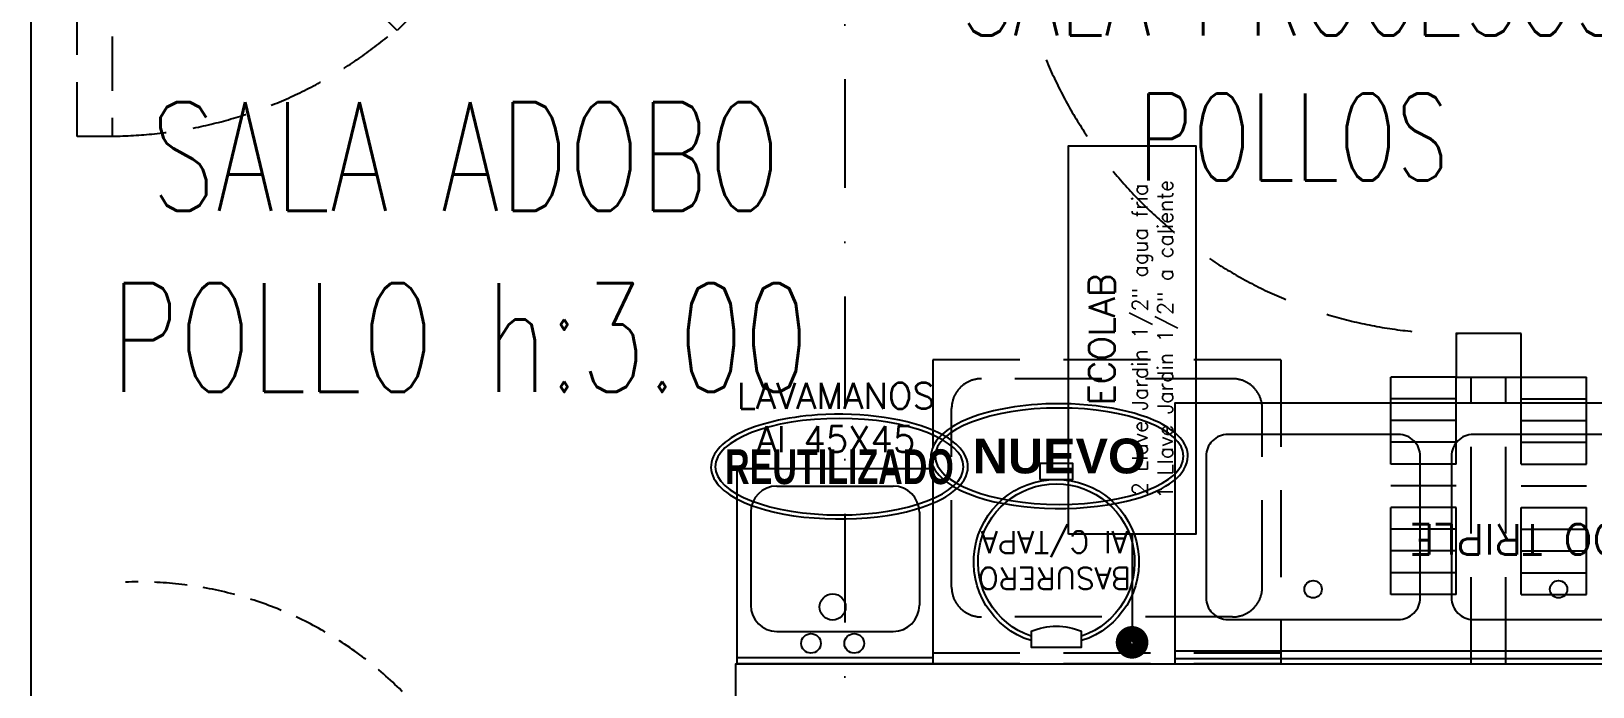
# Model space of a CAD drawing. Header units: millimetres. Extents: x 340 to 1003762, y 22 to 362022.
# Drawn here: x 602351 to 605940, y 291654 to 293163 of the extents above; entities that cross this region are included whole.
import ezdxf
from ezdxf.enums import TextEntityAlignment as Align

# ---------------------------------------------------------------- set-up
doc = ezdxf.new("R2010")
doc.units = ezdxf.units.MM
for name, pattern in [('LSBB_P_002 - PLANTA 1° NIVEL SALA DE VENTAS$0$000_ALTILLO PROPUESTA$0$HIDDEN', [0.375, 0.25, -0.125]), ('LSBB_P_002 - PLANTA 1° NIVEL SALA DE VENTAS$0$DASHDOT2', [0.5, 0.25, -0.125, 0, -0.125]), ('LSBB_P_002 - PLANTA 1° NIVEL SALA DE VENTAS$0$DASHED', [0.75, 0.5, -0.25]), ('LSBB_P_002 - PLANTA 1° NIVEL SALA DE VENTAS$0$HIDDEN', [0.375, 0.25, -0.125]), ('LSBB_P_002 - PLANTA 1° NIVEL SALA DE VENTAS$0$Z-ARQUITECTURA$0$HIDDEN', [0.375, 0.25, -0.125])]:
    doc.linetypes.add(name, pattern=pattern)
for name, color, linetype in [('A-DEMOLICION SV', 40, 'Continuous'), ('LSBB_P_002 - PLANTA 1° NIVEL SALA DE VENTAS$0$A-ACTIVOS NUEVOS', 20, 'Continuous'), ('LSBB_P_002 - PLANTA 1° NIVEL SALA DE VENTAS$0$A-ACTIVOS REUTILIZADOS', 7, 'Continuous'), ('LSBB_P_002 - PLANTA 1° NIVEL SALA DE VENTAS$0$A-Artefactos', 8, 'Continuous'), ('LSBB_P_002 - PLANTA 1° NIVEL SALA DE VENTAS$0$A-DEMOLICIONES', 30, 'LSBB_P_002 - PLANTA 1° NIVEL SALA DE VENTAS$0$DASHED'), ('LSBB_P_002 - PLANTA 1° NIVEL SALA DE VENTAS$0$A-Equipamiento acero inox', 8, 'Continuous'), ('LSBB_P_002 - PLANTA 1° NIVEL SALA DE VENTAS$0$A-MOBILIARIO', 8, 'Continuous'), ('LSBB_P_002 - PLANTA 1° NIVEL SALA DE VENTAS$0$A-PUERTAS NUEVAS', 10, 'Continuous'), ('LSBB_P_002 - PLANTA 1° NIVEL SALA DE VENTAS$0$A-Textos', 2, 'Continuous'), ('LSBB_P_002 - PLANTA 1° NIVEL SALA DE VENTAS$0$A-TRAS-EQPM', 8, 'Continuous'), ('LSBB_P_002 - PLANTA 1° NIVEL SALA DE VENTAS$0$E-TABIQUE-CAMARA', 1, 'Continuous'), ('LSBB_P_002 - PLANTA 1° NIVEL SALA DE VENTAS$0$EJES', 8, 'LSBB_P_002 - PLANTA 1° NIVEL SALA DE VENTAS$0$DASHDOT2'), ('LSBB_P_002 - PLANTA 1° NIVEL SALA DE VENTAS$0$LLAVES ECOLAB', 90, 'Continuous')]:
    doc.layers.add(name, color=color, linetype=linetype)
doc.styles.add('LSBB_P_002 - PLANTA 1° NIVEL SALA DE VENTAS$0$ARIAL', font='')
doc.styles.add('LSBB_P_002 - PLANTA 1° NIVEL SALA DE VENTAS$0$ROMANS', font='romans')
doc.styles.get('LSBB_P_002 - PLANTA 1° NIVEL SALA DE VENTAS$0$ARIAL').set_extended_font_data('Arial', bold=True)

# ---------------------------------------------------------------- blocks, each defined once
blk = doc.blocks.new('LSBB_P_002 - PLANTA 1° NIVEL SALA DE VENTAS$0$A$C73AD46B8')
for p, q in [((0.5695, 0), (0.5695, 1.7641)), ((0.5875, 0), (0.5875, 1.7641))]:
    blk.add_line(p, q)
blk.add_lwpolyline([(0.6, 0), (0.6, 1.7641), (0, 1.7641), (0, 0), (0.6, 0)])
for points in [[(0.4977, 1.6424), (0.4977, 1.25, -0.414214), (0.4477, 1.2), (0.1218, 1.2, -0.414214), (0.0718, 1.25), (0.0718, 1.6424, -0.414214), (0.1218, 1.6924), (0.4477, 1.6924, -0.414214)], [(0.4977, 0.6859), (0.4977, 1.0782, 0.414214), (0.4477, 1.1282), (0.1218, 1.1282, 0.414214), (0.0718, 1.0782), (0.0718, 0.6859, 0.414214), (0.1218, 0.6359), (0.4477, 0.6359, 0.414214)], [(0.4977, 0.1218), (0.4977, 0.5141, 0.414214), (0.4477, 0.5641), (0.1218, 0.5641, 0.414214), (0.0718, 0.5141), (0.0718, 0.1218, 0.414214), (0.1218, 0.0718), (0.4477, 0.0718, 0.414214)]]:
    blk.add_lwpolyline(points, format="xyb", close=True)
for centre in [(0.4281, 1.4462), (0.4281, 0.8821), (0.4281, 0.3179)]:
    blk.add_circle(centre, 0.02)
at = {"insert": (0.3484, 2.2058), "char_height": 0.07, "width": 1.7605, "attachment_point": 1, "rotation": 270, "style": 'LSBB_P_002 - PLANTA 1° NIVEL SALA DE VENTAS$0$ROMANS'}
blk.add_mtext('\\pi0.78383;LAVAFONDO TRIPLE\\P\\pi0.42358;            AI', dxfattribs=at)
blk = doc.blocks.new('LSBB_P_002 - PLANTA 1° NIVEL SALA DE VENTAS$0$Basurero a.inox con tapa')
at = {"layer": 'LSBB_P_002 - PLANTA 1° NIVEL SALA DE VENTAS$0$A-TRAS-EQPM'}
blk.add_lwpolyline([(36252.54, -6635.72), (36256.2, -6635.72), (36256.2, -6647.33), (36252.54, -6647.33)], dxfattribs=at)
blk.add_lwpolyline([(36217.61, -6637.72), (36217.61, -6645.33), (36213.95, -6645.33), (36213.95, -6637.72)], close=True, dxfattribs=at)
at = {"layer": 'LSBB_P_002 - PLANTA 1° NIVEL SALA DE VENTAS$0$A-TRAS-EQPM', "ltscale": 3}
for radius, start, end in [(19, 17.787, 342.213), (18, 18.8112, 341.1888)]:
    blk.add_arc((36236.61, -6641.52), radius, start, end, dxfattribs=at)
at = {"layer": 'LSBB_P_002 - PLANTA 1° NIVEL SALA DE VENTAS$0$A-TRAS-EQPM'}
blk.add_arc((36266.36, -6641.52), 14.99, 157.2212, 202.7788, dxfattribs=at)
blk = doc.blocks.new('LSBB_P_002 - PLANTA 1° NIVEL SALA DE VENTAS$0$BAS')
at = {"layer": 'LSBB_P_002 - PLANTA 1° NIVEL SALA DE VENTAS$0$A-TRAS-EQPM', "linetype": 'Continuous', "extrusion": (0, 0, -1), "xscale": 0.01, "yscale": 0.01, "zscale": -0.01}
blk.add_blockref('LSBB_P_002 - PLANTA 1° NIVEL SALA DE VENTAS$0$Basurero a.inox con tapa', (-813.2584, 115.2507), dxfattribs=at)
at = {"layer": 'LSBB_P_002 - PLANTA 1° NIVEL SALA DE VENTAS$0$A-MOBILIARIO', "ltscale": 0.25, "insert": (450.9047, 48.8395), "char_height": 0.05, "width": 1.146377, "attachment_point": 5, "rotation": 90, "style": 'LSBB_P_002 - PLANTA 1° NIVEL SALA DE VENTAS$0$ROMANS'}
blk.add_mtext('\\A1;BASURERO\\PAI C/TAPA', dxfattribs=at)
blk = doc.blocks.new('LSBB_P_002 - PLANTA 1° NIVEL SALA DE VENTAS$0$A$C6D5A0C58')
at = {"layer": 'LSBB_P_002 - PLANTA 1° NIVEL SALA DE VENTAS$0$A-ACTIVOS REUTILIZADOS', "extrusion": (0, 0, -1)}
blk.add_ellipse((0, 0), major_axis=(0.2855, 0), ratio=0.388575, dxfattribs=at)
at = {"layer": 'LSBB_P_002 - PLANTA 1° NIVEL SALA DE VENTAS$0$A-ACTIVOS REUTILIZADOS'}
blk.add_open_spline([(0.2955, 0), (0.2955, -0.021), (0.2828, -0.0409), (0.2407, -0.0737), (0.2108, -0.0875), (0.0693, -0.1291), (-0.0893, -0.1272), (-0.2453, -0.0748), (-0.2842, -0.048), (-0.3027, 0.019), (-0.2777, 0.0523), (-0.188, 0.0987), (-0.1218, 0.1143), (0.0524, 0.1263), (0.163, 0.1102), (0.2698, 0.0572), (0.2955, 0.0303), (0.2955, 0)], degree=3, knots=[0, 0, 0, 0, 0.461791, 0.461791, 0.923583, 0.923583, 2.283227, 2.283227, 3.034626, 3.034626, 3.786024, 3.786024, 4.537423, 4.537423, 5.618495, 5.618495, 6.283185, 6.283185, 6.283185, 6.283185], dxfattribs=at)
at = {"layer": 'LSBB_P_002 - PLANTA 1° NIVEL SALA DE VENTAS$0$A-ACTIVOS REUTILIZADOS', "style": 'LSBB_P_002 - PLANTA 1° NIVEL SALA DE VENTAS$0$ARIAL', "width": 0.7}
blk.add_text('REUTILIZADO', height=0.08, dxfattribs=at).set_placement((0, 0), align=Align.MIDDLE_CENTER)
blk = doc.blocks.new('LSBB_P_002 - PLANTA 1° NIVEL SALA DE VENTAS$0$A$C529333AF')
at = {"layer": 'LSBB_P_002 - PLANTA 1° NIVEL SALA DE VENTAS$0$A-ACTIVOS NUEVOS', "extrusion": (0, 0, -1)}
blk.add_ellipse((0, 0), major_axis=(0.2855, 0), ratio=0.388575, dxfattribs=at)
at = {"layer": 'LSBB_P_002 - PLANTA 1° NIVEL SALA DE VENTAS$0$A-ACTIVOS NUEVOS'}
blk.add_open_spline([(0.2955, 0), (0.2955, -0.021), (0.2828, -0.0409), (0.2407, -0.0737), (0.2108, -0.0875), (0.0693, -0.1291), (-0.0893, -0.1272), (-0.2453, -0.0748), (-0.2842, -0.048), (-0.3027, 0.019), (-0.2777, 0.0523), (-0.188, 0.0987), (-0.1218, 0.1143), (0.0524, 0.1263), (0.163, 0.1102), (0.2698, 0.0572), (0.2955, 0.0303), (0.2955, 0)], degree=3, knots=[0, 0, 0, 0, 0.461791, 0.461791, 0.923583, 0.923583, 2.283227, 2.283227, 3.034626, 3.034626, 3.786024, 3.786024, 4.537423, 4.537423, 5.618495, 5.618495, 6.283185, 6.283185, 6.283185, 6.283185], dxfattribs=at)
at = {"layer": 'LSBB_P_002 - PLANTA 1° NIVEL SALA DE VENTAS$0$A-ACTIVOS NUEVOS', "insert": (0, 0), "char_height": 0.08, "attachment_point": 5, "style": 'LSBB_P_002 - PLANTA 1° NIVEL SALA DE VENTAS$0$ARIAL'}
blk.add_mtext_dynamic_manual_height_columns('NUEVO', width=0.536552, gutter_width=0.7, heights=[0], dxfattribs=at)
blk = doc.blocks.new('LSBB_P_002 - PLANTA 1° NIVEL SALA DE VENTAS$0$LLAVE ECOLAB')
at = {"layer": 'LSBB_P_002 - PLANTA 1° NIVEL SALA DE VENTAS$0$LLAVES ECOLAB', "color": 8}
blk.add_lwpolyline([(-1.5014, 0.5435), (-1.5014, 1.4369), (-1.2086, 1.4369), (-1.2086, 0.5435)], close=True, dxfattribs=at)
for points in [[(-1.355, 0.5435), (-1.355, 0.2948)], [(-1.355, 0.5107), (-1.355, 0.2948)]]:
    blk.add_lwpolyline(points, dxfattribs=at)
at = {"layer": 'LSBB_P_002 - PLANTA 1° NIVEL SALA DE VENTAS$0$LLAVES ECOLAB', "color": 8, "const_width": 0.035}
blk.add_lwpolyline([(-1.375, 0.2948, 1), (-1.335, 0.2948, 1)], format="xyb", close=True, dxfattribs=at)
blk.add_lwpolyline([(-1.375, 0.2948, 1), (-1.335, 0.2948, 1)], format="xyb", close=True, dxfattribs=at)
at = {"layer": 'LSBB_P_002 - PLANTA 1° NIVEL SALA DE VENTAS$0$A-MOBILIARIO', "ltscale": 0.25, "insert": (-1.3522, 0.9916), "char_height": 0.06, "width": 1.146377, "attachment_point": 5, "rotation": 90, "style": 'LSBB_P_002 - PLANTA 1° NIVEL SALA DE VENTAS$0$ROMANS'}
blk.add_mtext('\\A1;ECOLAB\\P{\\H0.58333x;2 Llave Jardin 1/2" agua fria\\P1 Llave Jardin 1/2" a caliente}', dxfattribs=at)
blk = doc.blocks.new('LSBB_P_002 - PLANTA 1° NIVEL SALA DE VENTAS$0$A$C51DB38BC')
at = {"ltscale": 10}
h = blk.add_hatch(color=256, dxfattribs=at)
h.paths.add_polyline_path([(0.5012, 0.623), (0.507, 0.6276), (0.5086, 0.6235)])
h.paths.add_polyline_path([(0.5616, 0.6673), (0.5592, 0.6602), (0.5556, 0.6628)])
for p, q in [((0.3011, 0.9458), (0.3577, 1.0023)), ((0.3577, 1.0023), (1.0507, 0.3094)), ((0.3006, 0.9452), (0.2946, 0.9392)), ((0.2946, 0.9382), (0.2971, 0.9357)), ((0.3004, 0.9429), (0.2962, 0.9387)), ((0.2962, 0.9387), (0.2981, 0.9368)), ((0.2999, 0.9395), (0.2974, 0.9383)), ((0.2981, 0.9357), (0.2981, 0.9357)), ((0.3098, 0.9296), (0.2999, 0.9395)), ((0.3011, 0.9458), (0.9941, 0.2528)), ((0.3011, 0.9458), (0.9941, 0.2528)), ((0.3011, 0.9458), (0.9941, 0.2528)), ((0.3017, 0.9442), (0.3011, 0.9437)), ((0.3017, 0.9442), (0.3015, 0.944)), ((0.3017, 0.9452), (0.3017, 0.9452)), ((0.2908, 0.9323), (0.2908, 0.9323)), ((0.2909, 0.9318), (0.3579, 0.8648)), ((0.3042, 0.931), (0.2916, 0.9329)), ((0.2987, 0.9299), (0.3031, 0.9252)), ((0.3031, 0.9252), (0.3607, 0.8676)), ((0.3059, 0.9279), (0.3059, 0.9279)), ((0.3084, 0.9244), (0.3059, 0.9269)), ((0.3059, 0.9269), (0.3629, 0.8698)), ((0.3089, 0.926), (0.307, 0.9279)), ((0.3086, 0.9271), (0.3098, 0.9296)), ((0.3131, 0.9302), (0.3089, 0.926)), ((0.3154, 0.9304), (0.3094, 0.9244)), ((0.3117, 0.8998), (0.3523, 0.8592)), ((0.3144, 0.9315), (0.3139, 0.9309)), ((0.3154, 0.9315), (0.3154, 0.9315)), ((0.3004, 0.8885), (0.3129, 0.876)), ((0.3048, 0.8841), (0.3144, 0.8938)), ((0.3129, 0.876), (0.341, 0.8479)), ((0.3144, 0.8938), (0.3507, 0.8575)), ((0.341, 0.8479), (0.37, 0.8769)), ((0.37, 0.8769), (0.4203, 0.8266)), ((0.341, 0.8479), (0.3913, 0.7976)), ((0.3913, 0.7976), (0.4203, 0.8266)), ((0.3872, 0.7996), (0.4392, 0.7279)), ((0.401, 0.8072), (0.4518, 0.7371)), ((0.4026, 0.8089), (0.9481, 0.2634)), ((0.9801, 0.2426), (0.4082, 0.8145)), ((0.9735, 0.2548), (0.411, 0.8173)), ((0.9752, 0.2576), (0.4133, 0.8195)), ((0.4534, 0.7383), (0.4375, 0.7268)), ((0.4375, 0.7268), (0.4924, 0.6511)), ((0.4534, 0.7383), (0.5082, 0.6626)), ((0.5082, 0.6626), (0.4924, 0.6511)), ((1.0507, 0.3094), (0.9941, 0.2528)), ((-0.0535, 0.205), (-0.0535, 0.2691)), ((-0.0535, 0.2691), (-0.0143, 0.2691)), ((-0.0143, 0.2691), (-0.0143, 0.248)), ((0.9787, 0.2671), (0.9727, 0.2611)), ((0.9727, 0.2601), (0.9752, 0.2576)), ((0.9782, 0.2503), (0.9735, 0.2548)), ((0.9785, 0.2648), (0.9743, 0.2606)), ((0.9743, 0.2606), (0.9762, 0.2586)), ((0.9754, 0.2603), (0.9779, 0.2615)), ((0.9762, 0.2576), (0.9762, 0.2576)), ((0.9779, 0.2615), (0.9878, 0.2516)), ((0.9798, 0.2661), (0.9792, 0.2655)), ((0.9793, 0.2559), (0.9813, 0.2433)), ((0.9798, 0.2671), (0.9798, 0.2671)), ((1.0124, 0.2711), (0.9849, 0.2436)), ((0.9878, 0.2516), (0.9866, 0.2491)), ((0.9913, 0.2521), (0.987, 0.2479)), ((0.9936, 0.2523), (0.9876, 0.2463)), ((1.0195, 0.2641), (0.9919, 0.2365)), ((0.9925, 0.2533), (0.992, 0.2528)), ((0.9925, 0.2533), (0.9923, 0.2532)), ((0.9936, 0.2533), (0.9936, 0.2533)), ((1.0195, 0.2641), (1.0124, 0.2711)), ((1.0333, 0.2503), (1.0195, 0.2641)), ((-0.0143, 0.248), (-0.0067, 0.248)), ((-0.0067, 0.248), (-0.0067, 0.205)), ((0.9806, 0.2425), (0.9806, 0.2425)), ((0.984, 0.2498), (0.984, 0.2498)), ((0.9865, 0.2463), (0.984, 0.2487)), ((0.9919, 0.2365), (0.9849, 0.2436)), ((0.987, 0.2479), (0.9851, 0.2498)), ((0.9919, 0.2365), (1.0057, 0.2227)), ((1, 0.2284), (1, 0.215)), ((1.039, 0.215), (1.039, 0.2345)), ((-0.078, 0.205), (-0.088, 0.14)), ((0.05, 0.205), (-0.078, 0.205)), ((0.05, 0.14), (0.05, 0.205)), ((0.95, 0.205), (1.078, 0.205)), ((0.95, 0.14), (0.95, 0.205)), ((1, 0.215), (1, 0.205)), ((1, 0.215), (1.039, 0.215)), ((1, 0.215), (1.039, 0.215)), ((1, 0.205), (1.039, 0.205)), ((1, 0.205), (1.039, 0.205)), ((1.039, 0.205), (1.039, 0.215)), ((1.078, 0.205), (1.117, 0.14)), ((0.05, 0.14), (-0.088, 0.14)), ((1.117, 0.14), (0.95, 0.14))]:
    blk.add_line(p, q)
for p, q in [((0.5616, 0.6673), (0.5556, 0.6628)), ((0.5592, 0.6602), (0.5556, 0.6628)), ((0.5616, 0.6673), (0.5592, 0.6602)), ((0.5012, 0.623), (0.507, 0.6276)), ((0.5012, 0.623), (0.5086, 0.6235)), ((0.5086, 0.6235), (0.507, 0.6276))]:
    blk.add_line(p, q, dxfattribs=at)
at = {"color": 8, "linetype": 'LSBB_P_002 - PLANTA 1° NIVEL SALA DE VENTAS$0$HIDDEN', "ltscale": 0.5, "elevation": 0}
blk.add_lwpolyline([(1.0931, 1.246), (1.0931, 0.266), (1.0131, 0.266), (1.0131, 1.246)], close=True, dxfattribs=at)
at = {"color": 8, "linetype": 'LSBB_P_002 - PLANTA 1° NIVEL SALA DE VENTAS$0$HIDDEN', "ltscale": 0.5}
blk.add_arc((1.0208, 0.2317), 1.0139, 90.4384, 175.5689, dxfattribs=at)
for centre, radius, start, end in [((0.2951, 0.9387), 0.00075, 135, 225), ((0.2976, 0.9362), 0.00075, 225, 315), ((0.2975, 0.938), 0.00025, 116.5651, 225), ((0.2976, 0.9362), 0.00075, 315, 45), ((0.3011, 0.9447), 0.00075, 45, 135), ((0.3011, 0.9447), 0.00075, 315, 45), ((0.2915, 0.9322), 0.00075, 80, 170.6608), ((0.2915, 0.9322), 0.00075, 170.6608, 260), ((0.3064, 0.9274), 0.00075, 135, 225), ((0.3064, 0.9274), 0.00075, 45, 135), ((0.3083, 0.9272), 0.00025, 225, 333.4349), ((0.3089, 0.9249), 0.00075, 225, 315), ((0.3149, 0.9309), 0.00075, 45, 135), ((0.3149, 0.9309), 0.00075, 315, 45), ((0.9732, 0.2606), 0.00075, 135, 225), ((0.9757, 0.2581), 0.00075, 225, 315), ((0.9757, 0.2581), 0.00075, 315, 45), ((0.9792, 0.2666), 0.00075, 45, 135), ((0.9792, 0.2666), 0.00075, 315, 45), ((0.993, 0.2528), 0.00075, 45, 135), ((0.993, 0.2528), 0.00075, 315, 45), ((0.9805, 0.2432), 0.00075, 190, 279.3392), ((0.9805, 0.2432), 0.00075, 279.3392, 10), ((0.9845, 0.2493), 0.00075, 135, 225), ((0.9845, 0.2493), 0.00075, 45, 135), ((0.987, 0.2468), 0.00075, 225, 315), ((1.0195, 0.2365), 0.0195, 225, 45), ((1.0195, 0.2345), 0.0195, 0, 2.9395), ((0.0476, 0.189), 0.0201, 276.9727, 0)]:
    blk.add_arc(centre, radius, start, end)
at = {"ltscale": 10}
blk.add_arc((0.4674, 0.7325), 0.1146, 290.711, 321.7284, dxfattribs=at)
for points in [[(0.3131, 0.9302), (0.3128, 0.9305), (0.3124, 0.9308), (0.3111, 0.9317), (0.3103, 0.9323), (0.3086, 0.9336), (0.3078, 0.9342), (0.3065, 0.9355), (0.3059, 0.9361), (0.3047, 0.9373), (0.3042, 0.9379), (0.3027, 0.9398), (0.3017, 0.9411), (0.3006, 0.9426), (0.3005, 0.9428), (0.3004, 0.9429)], [(0.9785, 0.2648), (0.9788, 0.2644), (0.9791, 0.2641), (0.98, 0.2628), (0.9806, 0.262), (0.9819, 0.2603), (0.9826, 0.2595), (0.9838, 0.2581), (0.9844, 0.2575), (0.9856, 0.2564), (0.9862, 0.2559), (0.9881, 0.2543), (0.9895, 0.2534), (0.9909, 0.2523), (0.9911, 0.2522), (0.9913, 0.2521)]]:
    blk.add_open_spline(points, degree=3, knots=[0.165357, 0.165357, 0.165357, 0.165357, 1.560415, 1.560415, 4.681244, 4.681244, 7.739395, 7.739395, 10.144269, 10.144269, 12.549143, 12.549143, 17.358892, 17.358892, 17.945413, 17.945413, 17.945413, 17.945413])
for points in [[(0.3139, 0.9309), (0.3068, 0.9366), (0.3011, 0.9437)], [(0.9792, 0.2655), (0.9849, 0.2585), (0.992, 0.2528)]]:
    blk.add_spline(points, degree=3)
blk = doc.blocks.new('LSBB_P_002 - PLANTA 1° NIVEL SALA DE VENTAS$0$Z-ARQUITECTURA$0$PUERTA POLICARBONATO 90')
at = {"color": 8, "linetype": 'LSBB_P_002 - PLANTA 1° NIVEL SALA DE VENTAS$0$Z-ARQUITECTURA$0$HIDDEN', "ltscale": 0.2}
for p, q in [((-0.0424, 0.05), (-0.0424, 0.003)), ((-0.0024, 0.05), (-0.0424, 0.05)), ((-0.0024, 0.003), (-0.0024, 0.05)), ((0.9024, 0.05, 0), (0.9424, 0.05, 0)), ((0.9024, 0.003, 0), (0.9024, 0.05, 0)), ((0.9424, 0.05, 0), (0.9424, 0.003, 0)), ((-0.0424, -0.13), (-0.0424, -0.083)), ((-0.0024, -0.083), (-0.0024, -0.13)), ((0.9024, -0.083, 0), (0.9024, -0.13, 0)), ((0.9424, -0.13, 0), (0.9424, -0.083, 0)), ((-0.0024, -0.13), (-0.0424, -0.13)), ((0.9024, -0.13, 0), (0.9424, -0.13, 0))]:
    blk.add_line(p, q, dxfattribs=at)
for p, q in [((0.003, 0.003), (-0.047, 0.003)), ((-0.047, 0), (-0.047, 0.003)), ((0, 0), (-0.047, 0)), ((0, -0.08), (0, 0)), ((0.003, -0.083), (0.003, 0.003)), ((0.897, -0.083), (0.897, 0.003)), ((0.897, 0.003), (0.947, 0.003)), ((0.9, -0.08), (0.9, 0)), ((0.9, 0), (0.947, 0)), ((0.947, 0, 0), (0.947, 0.003, 0)), ((0.003, -0.011), (0.003, -0.069)), ((0.003, -0.011), (0.011, -0.011)), ((0.011, -0.011), (0.011, -0.069)), ((0.011, -0.0335), (0.0157, -0.0335)), ((0.011, -0.0335), (0.011, -0.0465)), ((0.059, -0.0297), (0.027, -0.0297)), ((0.003, -0.069), (0.011, -0.069)), ((0.011, -0.0417), (0.011, -0.0577)), ((0.043, -0.0757), (0.011, -0.0577)), ((0.016, -0.0616), (0.016, -0.0731)), ((0.0355, -0.0726), (0.016, -0.0616)), ((0.075, -0.0577), (0.043, -0.0757)), ((0.07, -0.0616), (0.0505, -0.0726)), ((0.07, -0.0616), (0.07, -0.0731)), ((0.075, -0.0417), (0.075, -0.0577)), ((-0.047, -0.08), (0, -0.08)), ((-0.047, -0.083), (-0.047, -0.08)), ((-0.047, -0.083), (0.003, -0.083)), ((0.0305, -0.0813), (0.016, -0.0731)), ((0.0305, -0.0813), (0.0305, -0.1691)), ((0.0355, -0.0726), (0.0355, -0.1721)), ((0.0355, -0.0743), (0.0355, -0.1713)), ((0.0355, -0.0853), (0.0505, -0.0853)), ((0.0405, -0.0853), (0.0405, -0.8998)), ((0.0455, -0.0853), (0.0455, -0.8998)), ((0.0505, -0.0726), (0.0505, -0.1721)), ((0.0505, -0.0743), (0.0505, -0.1713)), ((0.07, -0.0731), (0.0555, -0.0813)), ((0.0555, -0.0813), (0.0555, -0.1691)), ((0.947, -0.083), (0.897, -0.083)), ((0.947, -0.08), (0.9, -0.08)), ((0.947, -0.083, 0), (0.947, -0.08, 0)), ((0.0305, -0.1691), (0.0355, -0.1721)), ((0.0555, -0.1691), (0.0505, -0.1721)), ((0.0385, -0.8998), (0.0405, -0.8998)), ((0.0405, -0.8998), (0.0455, -0.8998)), ((0.0475, -0.8998), (0.0455, -0.8998))]:
    blk.add_line(p, q)
at = {"color": 8, "linetype": 'LSBB_P_002 - PLANTA 1° NIVEL SALA DE VENTAS$0$Z-ARQUITECTURA$0$HIDDEN', "ltscale": 0.3}
for p, q in [((0.15, 0), (0, 0)), ((0.15, -0.6855), (0.15, 0))]:
    blk.add_line(p, q, dxfattribs=at)
at = {"color": 8}
for p, q in [((0.0355, -0.2323), (0.0355, -0.0853)), ((0.0375, -0.2323), (0.0375, -0.0853)), ((0.0485, -0.2323), (0.0485, -0.0853)), ((0.0505, -0.2323), (0.0505, -0.0853)), ((0.0355, -0.2323), (0.0375, -0.2323)), ((0.0385, -0.2353), (0.0385, -0.8998)), ((0.0385, -0.2353), (0.0405, -0.2353)), ((0.0455, -0.2353), (0.0475, -0.2353)), ((0.0475, -0.2353), (0.0475, -0.8998)), ((0.0485, -0.2323), (0.0505, -0.2323)), ((0.0324, -0.2725), (0.0385, -0.2725)), ((0.0475, -0.2723), (0.0523, -0.2723)), ((0.0335, -0.7811), (0.0385, -0.7811)), ((0.0335, -0.8145), (0.0335, -0.7811)), ((0.0385, -0.7811), (0.0385, -0.8195)), ((0.0525, -0.7811), (0.0475, -0.7811)), ((0.0475, -0.7811), (0.0475, -0.8195)), ((0.0525, -0.8145), (0.0525, -0.7811))]:
    blk.add_line(p, q, dxfattribs=at)
at = {"color": 8, "linetype": 'LSBB_P_002 - PLANTA 1° NIVEL SALA DE VENTAS$0$Z-ARQUITECTURA$0$HIDDEN', "ltscale": 0.2}
for centre in [(-0.0224, 0.0265), (0.9224, 0.0265, 0), (-0.0224, -0.1065), (0.9224, -0.1065, 0)]:
    blk.add_circle(centre, 0.0065, dxfattribs=at)
blk.add_circle((0.043, -0.04), 0.005)
at = {"color": 8, "linetype": 'LSBB_P_002 - PLANTA 1° NIVEL SALA DE VENTAS$0$Z-ARQUITECTURA$0$HIDDEN', "ltscale": 0.3}
blk.add_arc((0.0467, -0.0455, 0), 0.8544, 268.991, 92.0144, dxfattribs=at)
for centre, start, end in [((0.0257, -0.0447), 85.2268, 168.513), ((0.0603, -0.0447), 11.487, 94.7732)]:
    blk.add_arc(centre, 0.015, start, end)
at = {"color": 8}
for centre, radius, start, end in [((0.0388, -0.232), 0.00328, 184.6795, 265.3205), ((0.0408, -0.232), 0.00328, 184.6795, 265.3205), ((0.0452, -0.232), 0.00328, 274.6795, 355.3205), ((0.0472, -0.232), 0.00328, 274.6795, 355.3205), ((-0.6253, -0.2832), 0.6578, 338.0387, 0.9306), ((-0.6303, -0.2794), 0.6689, 337.9797, 0.5924), ((0.6876, -0.2876), 0.6402, 178.6267, 202.2426), ((0.71, -0.2829), 0.6578, 179.0694, 201.9613), ((0.6694, -0.7975), 0.7342, 158.5459, 181.7179), ((0.6694, -0.7975), 0.7292, 158.5517, 181.7272), ((-0.5834, -0.7975), 0.7292, 358.2728, 21.4483), ((-0.5834, -0.7975), 0.7342, 358.2821, 21.4541), ((-0.013, -0.8182), 0.0515, 181.4341, 358.5659), ((-0.0129, -0.8181), 0.0466, 181.1194, 4.478), ((0.099, -0.8182), 0.0515, 181.4341, 358.5659), ((0.0989, -0.8181), 0.0466, 175.522, 358.8806)]:
    blk.add_arc(centre, radius, start, end, dxfattribs=at)
blk = doc.blocks.new('LSBB_P_002 - PLANTA 1° NIVEL SALA DE VENTAS$0$DEMOL')
at = {"layer": 'LSBB_P_002 - PLANTA 1° NIVEL SALA DE VENTAS$0$A-DEMOLICIONES', "linetype": 'LSBB_P_002 - PLANTA 1° NIVEL SALA DE VENTAS$0$000_ALTILLO PROPUESTA$0$HIDDEN', "ltscale": 0.8}
for p, q in [((1028.9943, 306.5756), (1028.8447, 306.5756)), ((1028.8447, 306.5756), (1028.8447, 306.4756)), ((1028.9943, 306.4756), (1028.9943, 306.5756)), ((1027.6422, 306.5156), (1027.6422, 305.8156)), ((1028.4422, 306.5156), (1027.6422, 306.5156)), ((1028.4422, 306.5156), (1028.4422, 305.8156)), ((1028.6947, 305.9756), (1028.6947, 306.4756)), ((1028.8447, 306.4756), (1028.6947, 306.4756)), ((1028.8447, 306.4756), (1028.9943, 306.4756)), ((1028.8447, 305.9756), (1028.8447, 306.4756)), ((1028.8795, 305.8156), (1028.8795, 306.4756)), ((1028.9595, 305.8156), (1028.9595, 306.4756)), ((1028.9943, 305.9756), (1028.9943, 306.4756)), ((1028.9943, 306.4756), (1029.1443, 306.4756)), ((1029.1443, 305.9756), (1029.1443, 306.4756)), ((1028.3308, 306.4718), (1027.7537, 306.4718)), ((1027.6851, 305.9925), (1027.6851, 306.4033)), ((1028.3994, 305.9925), (1028.3994, 306.4033)), ((1028.8447, 306.4256), (1028.6947, 306.4256)), ((1028.9943, 306.4256), (1029.1443, 306.4256)), ((1028.8447, 306.3756), (1028.6947, 306.3756)), ((1028.9943, 306.3756), (1029.1443, 306.3756)), ((1028.8447, 306.3256), (1028.6947, 306.3256)), ((1028.9943, 306.3256), (1029.1443, 306.3256)), ((1028.8447, 306.2756), (1028.6947, 306.2756)), ((1028.9943, 306.2756), (1029.1443, 306.2756)), ((1028.8447, 306.2256), (1028.6947, 306.2256)), ((1028.9943, 306.2256), (1029.1443, 306.2256)), ((1028.8447, 306.1756), (1028.6947, 306.1756)), ((1028.9943, 306.1756), (1029.1443, 306.1756)), ((1028.8447, 306.1256), (1028.6947, 306.1256)), ((1028.9943, 306.1256), (1029.1443, 306.1256)), ((1028.8447, 306.0756), (1028.6947, 306.0756)), ((1028.9943, 306.0756), (1029.1443, 306.0756)), ((1028.8447, 306.0256), (1028.6947, 306.0256)), ((1028.9943, 306.0256), (1029.1443, 306.0256)), ((1028.8447, 305.9756), (1028.6947, 305.9756)), ((1028.9943, 305.9756), (1029.1443, 305.9756)), ((1028.3308, 305.9239), (1027.7537, 305.9239)), ((1028.4422, 305.8402), (1027.6422, 305.8402)), ((1028.4422, 305.8156), (1027.6422, 305.8156))]:
    blk.add_line(p, q, dxfattribs=at)
for centre, radius, start, end in [((1028.8466, 307.5979), 1.0222, 185.7395, 270.172), ((1027.7537, 306.4033), 0.0686, 90, 180), ((1028.3308, 306.4033), 0.0686, 0, 90), ((1027.7537, 305.9925), 0.0686, 180, 270), ((1028.3308, 305.9925), 0.0686, 270, 0)]:
    blk.add_arc(centre, radius, start, end, dxfattribs=at)
at = {"layer": 'LSBB_P_002 - PLANTA 1° NIVEL SALA DE VENTAS$0$A-DEMOLICIONES', "linetype": 'LSBB_P_002 - PLANTA 1° NIVEL SALA DE VENTAS$0$000_ALTILLO PROPUESTA$0$HIDDEN', "ltscale": 0.8, "style": 'LSBB_P_002 - PLANTA 1° NIVEL SALA DE VENTAS$0$ROMANS', "width": 0.7}
for s, p in [('SALA ADOBO', (1025.8438, 306.8584, 0)), ('POLLO h:3.00', (1025.7521, 306.4417, 0))]:
    blk.add_text(s, height=0.25, dxfattribs=at).set_placement(p)
blk = doc.blocks.new('LSBB_P_002 - PLANTA 1° NIVEL SALA DE VENTAS', base_point=(223.5696, 14.2202))
at = {"layer": 'LSBB_P_002 - PLANTA 1° NIVEL SALA DE VENTAS$0$A-Artefactos'}
for p, q in [((827.2835, 306.2249), (827.551, 306.2249)), ((827.2235, 306.1649), (827.2235, 305.9506)), ((827.611, 306.1649), (827.611, 305.9506)), ((827.2835, 305.8906), (827.551, 305.8906)), ((827.1922, 305.8306), (827.6422, 305.8306)), ((827.1922, 305.8156), (827.6422, 305.8156))]:
    blk.add_line(p, q, dxfattribs=at)
blk.add_lwpolyline([(827.6422, 306.2656), (827.6422, 305.8156), (827.1922, 305.8156), (827.1922, 306.2656)], close=True, dxfattribs=at)
for centre, radius in [((827.4116, 305.9468), 0.03), ((827.3619, 305.863), 0.0225), ((827.4613, 305.863), 0.0225)]:
    blk.add_circle(centre, radius, dxfattribs=at)
for centre, start, end in [((827.2835, 306.1649), 90, 180), ((827.551, 306.1649), 0, 90), ((827.2835, 305.9506), 180, 270), ((827.551, 305.9506), 270, 0)]:
    blk.add_arc(centre, 0.06, start, end, dxfattribs=at)
at = {"layer": 'LSBB_P_002 - PLANTA 1° NIVEL SALA DE VENTAS$0$E-TABIQUE-CAMARA'}
for p in [(825.5695, 305.2156), (825.5695, 305.1156)]:
    blk.add_line(p, (825.5695, 313.0156), dxfattribs=at)
for points in [[(827.1895, 305.4156), (827.1895, 305.8156), (827.5895, 305.8156)], [(827.5895, 305.8156), (831.3707, 305.8156)]]:
    blk.add_lwpolyline(points, dxfattribs=at)
at = {"layer": 'LSBB_P_002 - PLANTA 1° NIVEL SALA DE VENTAS$0$EJES'}
blk.add_line((827.4395, 330.1656), (827.4395, 242.5191), dxfattribs=at)
at = {"layer": 'LSBB_P_002 - PLANTA 1° NIVEL SALA DE VENTAS$0$A-ACTIVOS NUEVOS'}
blk.add_blockref('LSBB_P_002 - PLANTA 1° NIVEL SALA DE VENTAS$0$A$C529333AF', (827.9328, 306.2936), dxfattribs=at)
at = {"layer": 'LSBB_P_002 - PLANTA 1° NIVEL SALA DE VENTAS$0$A-ACTIVOS REUTILIZADOS'}
blk.add_blockref('LSBB_P_002 - PLANTA 1° NIVEL SALA DE VENTAS$0$A$C6D5A0C58', (827.4273, 306.2695), dxfattribs=at)
at = {"layer": 'LSBB_P_002 - PLANTA 1° NIVEL SALA DE VENTAS$0$A-Artefactos', "rotation": 270}
blk.add_blockref('LSBB_P_002 - PLANTA 1° NIVEL SALA DE VENTAS$0$A$C73AD46B8', (828.1983, 306.4156), dxfattribs=at)
at = {"layer": 'LSBB_P_002 - PLANTA 1° NIVEL SALA DE VENTAS$0$A-DEMOLICIONES'}
blk.add_blockref('LSBB_P_002 - PLANTA 1° NIVEL SALA DE VENTAS$0$DEMOL', (-200, 0), dxfattribs=at)
at = {"layer": 'LSBB_P_002 - PLANTA 1° NIVEL SALA DE VENTAS$0$A-Equipamiento acero inox', "color": 0, "rotation": 90}
blk.add_blockref('LSBB_P_002 - PLANTA 1° NIVEL SALA DE VENTAS$0$BAS', (876.7614, -144.8421), dxfattribs=at)
at = {"layer": 'LSBB_P_002 - PLANTA 1° NIVEL SALA DE VENTAS$0$A-PUERTAS NUEVAS'}
for name, p, rotation in [('LSBB_P_002 - PLANTA 1° NIVEL SALA DE VENTAS$0$A$C51DB38BC', (826.7683, 308.2756), 180.0000340273318), ('LSBB_P_002 - PLANTA 1° NIVEL SALA DE VENTAS$0$Z-ARQUITECTURA$0$PUERTA POLICARBONATO 90', (825.7695, 305.1956), 1.146920115654553e-06)]:
    blk.add_blockref(name, p, dxfattribs=dict(at, rotation=rotation))
at = {"layer": 'LSBB_P_002 - PLANTA 1° NIVEL SALA DE VENTAS$0$LLAVES ECOLAB'}
blk.add_blockref('LSBB_P_002 - PLANTA 1° NIVEL SALA DE VENTAS$0$LLAVE ECOLAB', (829.455, 305.5706), dxfattribs=at)
at = {"layer": 'LSBB_P_002 - PLANTA 1° NIVEL SALA DE VENTAS$0$A-MOBILIARIO', "ltscale": 0.25, "insert": (827.419, 306.3826), "char_height": 0.06, "width": 1.146377, "attachment_point": 5, "style": 'LSBB_P_002 - PLANTA 1° NIVEL SALA DE VENTAS$0$ROMANS'}
blk.add_mtext('\\A1;LAVAMANOS\\PAI 45X45', dxfattribs=at)
at = {"layer": 'LSBB_P_002 - PLANTA 1° NIVEL SALA DE VENTAS$0$A-Textos', "insert": (828.4707, 307.4617, 0), "char_height": 0.2, "width": 3.652653, "attachment_point": 2, "style": 'LSBB_P_002 - PLANTA 1° NIVEL SALA DE VENTAS$0$ROMANS'}
blk.add_mtext('{\\W0.7;SALA PROCESOS \\PPOLLOS}', dxfattribs=at)

msp = doc.modelspace()

# ---------------------------------------------------------------- block references
at = {"layer": 'A-DEMOLICION SV', "xscale": 1000, "yscale": 1000, "zscale": 1000}
msp.add_blockref('LSBB_P_002 - PLANTA 1° NIVEL SALA DE VENTAS', (350.9, 111.5), dxfattribs=at)

doc.saveas('drawing.dxf')
